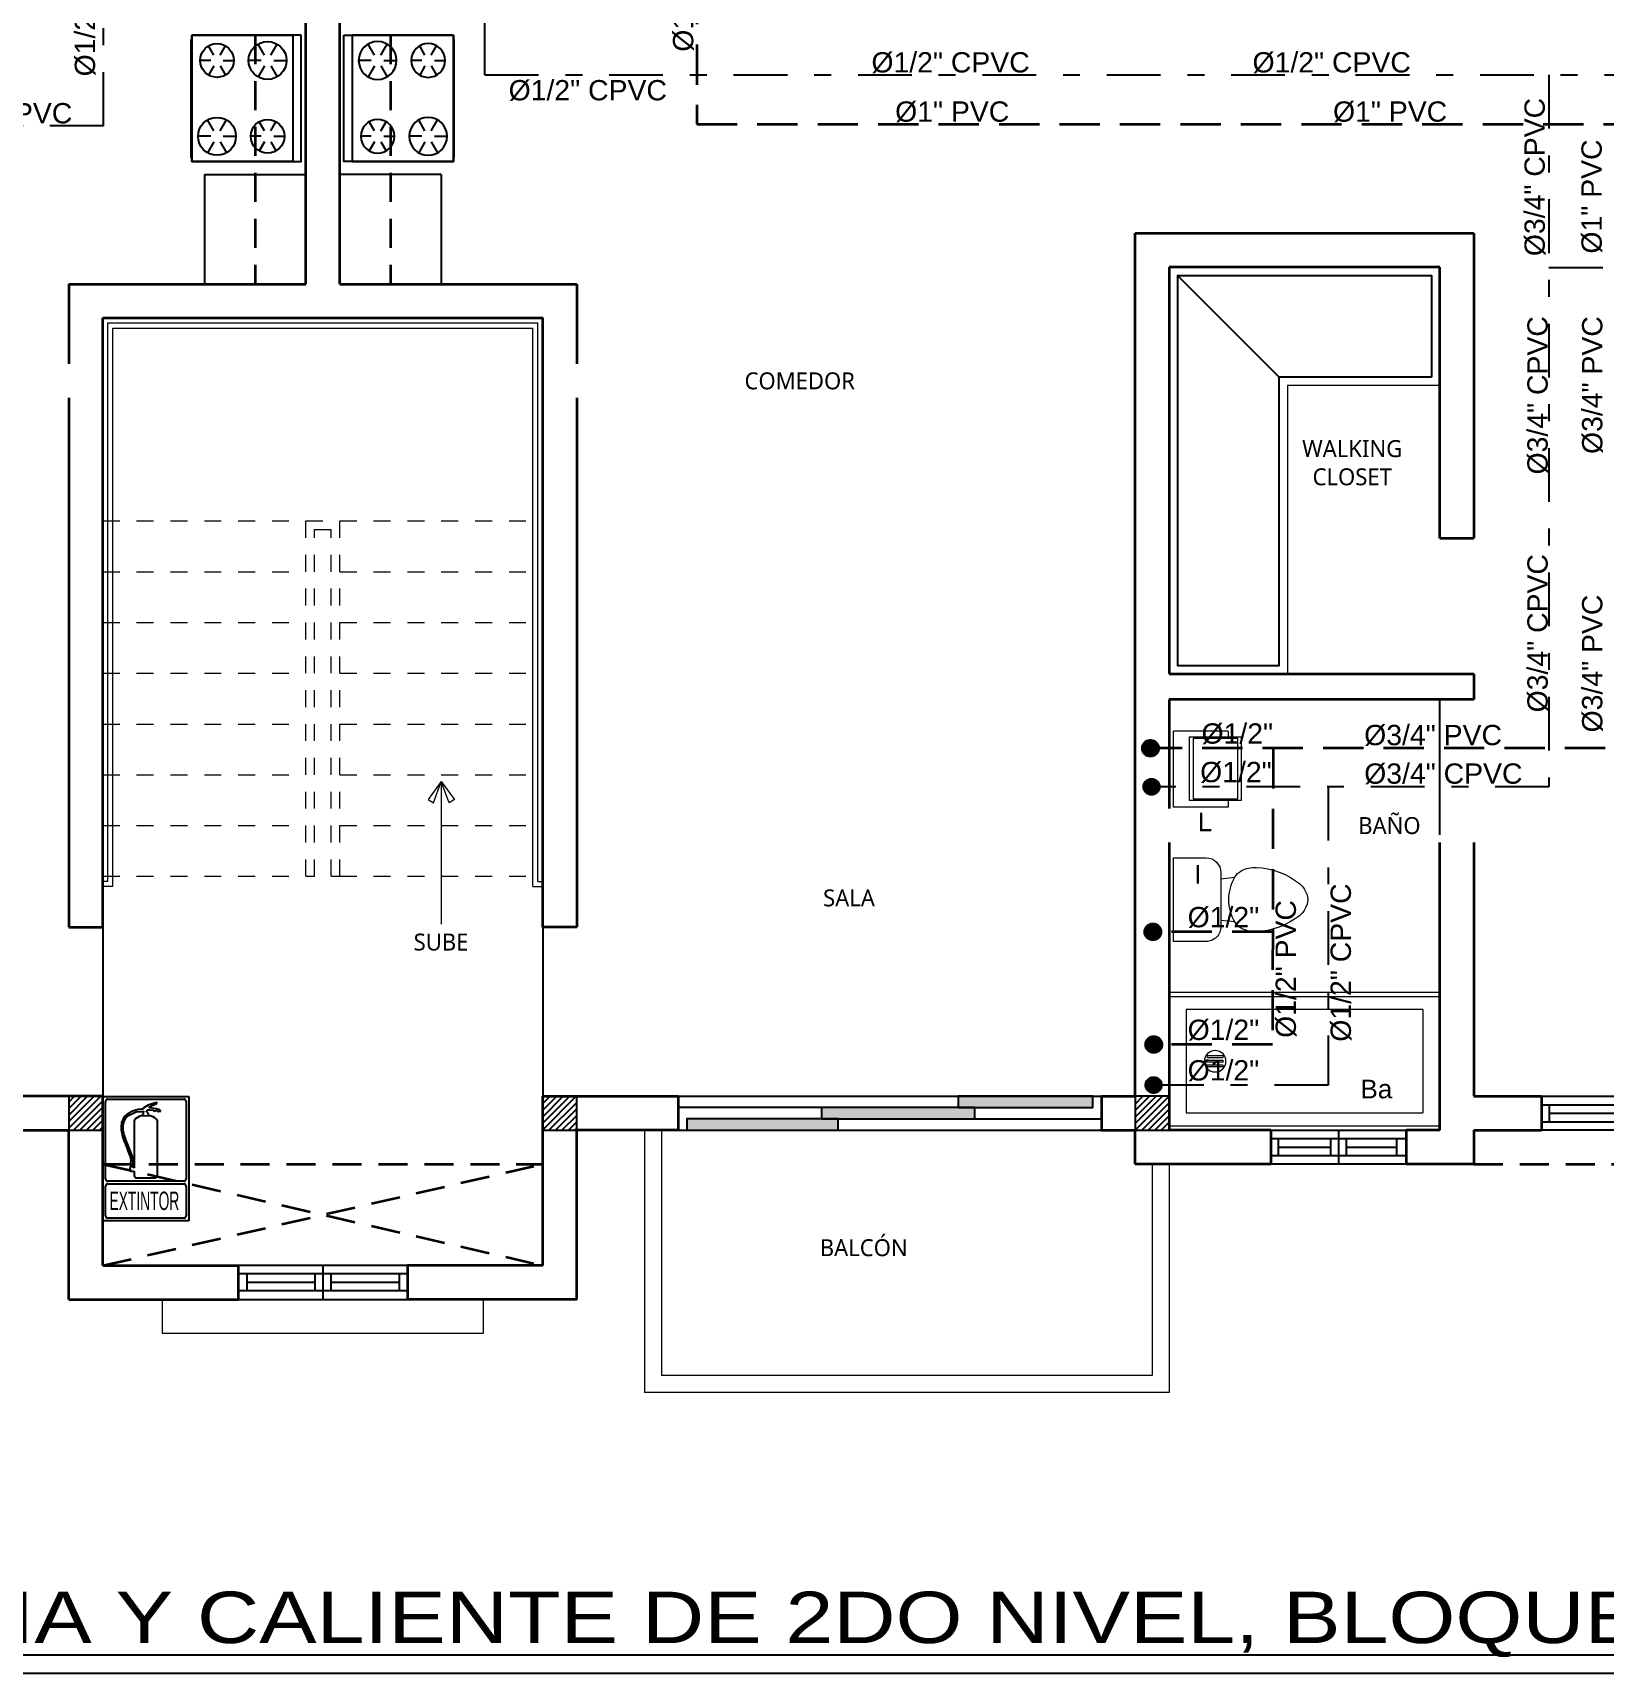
# Model space of a CAD drawing. Header units: feet. Extents: x 1019 to 2236, y -546 to 122.
# Drawn here: x 1095.23 to 1104.52, y -172.89 to -163.2 of the extents above; entities that cross this region are included whole.
import ezdxf

# ---------------------------------------------------------------- set-up
doc = ezdxf.new("R2010")
doc.units = ezdxf.units.FT
doc.header["$LTSCALE"] = 0.05
doc.header["$MEASUREMENT"] = 0
for name, pattern in [('DASHDOT', [25.4, 12.7, -6.35, 0, -6.35]), ('DASHED2', [0.375, 0.25, -0.125]), ('HIDDEN', [9.525, 6.35, -3.175])]:
    doc.linetypes.add(name, pattern=pattern)
for name, color, linetype, lineweight in [('A-WALL', 7, 'Continuous', 25), ('AGUA POTABLE', 5, 'HIDDEN', 35), ('closet', 8, 'Continuous', 5), ('COCINA', 8, 'Continuous', 25), ('escalera', 8, 'DASHED2', 0), ('FURN', 8, 'Continuous', 9), ('I-FURN', 8, 'Continuous', 0), ('P-SANR-FIXT', 8, 'Continuous', 9)]:
    doc.layers.add(name, color=color, linetype=linetype, lineweight=lineweight)
for name, color, linetype in [('AGUA_CALIENTE', 1, 'DASHDOT'), ('ANNDTOBJ', 2, 'Continuous'), ('columna', 9, 'Continuous'), ('MB3', 8, 'Continuous'), ('MUEBLES', 8, 'Continuous'), ('PERT-VENT', 8, 'Continuous'), ('PISO', 8, 'Continuous'), ('textos', 7, 'Continuous'), ('TEXXT', 2, 'Continuous'), ('TXT', 2, 'Continuous')]:
    doc.layers.add(name, color=color, linetype=linetype)
doc.styles.add('ads', font='trebuc.ttf', dxfattribs={"height": 0.14})
doc.styles.add('COMIN Simb Señalizacion', font='')
doc.styles.add('DAMIAN', font='arial.ttf', dxfattribs={"height": 0.12})
doc.styles.get('COMIN Simb Señalizacion').set_extended_font_data('Humanst521 BT')

# ---------------------------------------------------------------- blocks, each defined once
blk = doc.blocks.new('A$C285A50AC')
at = {"layer": 'MUEBLES'}
for p, q in [((0.0012, 0.6896, -0.889), (0, 0.0292, -0.889)), ((0.0012, 0.6896), (0.0011, 0.6388)), ((0.0011, 0.6388), (0.7631, 0.6374)), ((0.7632, 0.6882), (0.0012, 0.6896)), ((0.7632, 0.6882, -0.889), (0.0012, 0.6896, -0.889)), ((0.762, 0.0278, -0.889), (0.7632, 0.6882, -0.889)), ((0.7631, 0.6374), (0.7632, 0.6882)), ((0, 0.0292, -0.889), (0.762, 0.0278, -0.889))]:
    blk.add_line(p, q, dxfattribs=at)
at = {"layer": 'MUEBLES', "color": 8}
for p, q in [((0.1533, 0.5242, 0.0025), (0.1534, 0.6004, 0.0025)), ((0.1203, 0.5052, 0.0025), (0.0543, 0.5435, 0.0025)), ((0.1863, 0.5051, 0.0025), (0.2523, 0.5431, 0.0025)), ((0.5775, 0.5044, 0.0025), (0.5225, 0.5363, 0.0025)), ((0.6105, 0.5234, 0.0025), (0.6106, 0.5869, 0.0025)), ((0.6435, 0.5043, 0.0025), (0.6985, 0.5359, 0.0025)), ((0.1202, 0.4671, 0.0025), (0.0541, 0.4292, 0.0025)), ((0.1532, 0.448, 0.0025), (0.153, 0.3718, 0.0025)), ((0.1862, 0.467, 0.0025), (0.2521, 0.4288, 0.0025)), ((0.5774, 0.4663, 0.0025), (0.5223, 0.4347, 0.0025)), ((0.6104, 0.4472, 0.0025), (0.6102, 0.3837, 0.0025)), ((0.6434, 0.4662, 0.0025), (0.6983, 0.4343, 0.0025)), ((0.1197, 0.2004, 0.0025), (0.0648, 0.2323, 0.0025)), ((0.1527, 0.2194, 0.0025), (0.1529, 0.2829, 0.0025)), ((0.1857, 0.2003, 0.0025), (0.2408, 0.232, 0.0025)), ((0.5769, 0.1996, 0.0025), (0.511, 0.2378, 0.0025)), ((0.6099, 0.2186, 0.0025), (0.6101, 0.2948, 0.0025)), ((0.6429, 0.1995, 0.0025), (0.709, 0.2375, 0.0025)), ((0.1196, 0.1623, 0.0025), (0.0646, 0.1307, 0.0025)), ((0.1526, 0.1432, 0.0025), (0.1525, 0.0797, 0.0025)), ((0.1856, 0.1622, 0.0025), (0.2406, 0.1304, 0.0025)), ((0.5768, 0.1615, 0.0025), (0.5108, 0.1235, 0.0025)), ((0.6098, 0.1424, 0.0025), (0.6097, 0.0662, 0.0025)), ((0.6428, 0.1614, 0.0025), (0.7088, 0.1232, 0.0025))]:
    blk.add_line(p, q, dxfattribs=at)
at = {"layer": 'MUEBLES', "extrusion": (-0.001805, -0.999998, 0)}
for p, q in [((0.0635, 0.0265, -0.6223), (0.6985, 0.0254, -0.6223)), ((0.0635, 0.0265, -0.1016), (0.6985, 0.0254, -0.1016))]:
    blk.add_line(p, q, dxfattribs=at)
at = {"layer": 'MUEBLES'}
for centre, radius in [((0.1532, 0.4861, 0.0025), 0.1143), ((0.6104, 0.4853, 0.0025), 0.1016), ((0.1527, 0.1813, 0.0025), 0.1016), ((0.6099, 0.1805, 0.0025), 0.1143)]:
    blk.add_circle(centre, radius, dxfattribs=at)
at = {"layer": 'MUEBLES', "color": 8, "extrusion": (-0.001805, -0.999998, 0)}
for centre in [(0.0888, -0.0381, -0.0267), (0.2158, -0.0381, -0.0267), (0.3809, -0.0381, -0.0267), (0.546, -0.0381, -0.0267), (0.673, -0.0381, -0.0267)]:
    blk.add_circle(centre, 0.0254, dxfattribs=at)
at = {"layer": 'MUEBLES'}
for points in [[(0, 0.0292), (0.0011, 0.6388), (0.7631, 0.6374), (0.762, 0.0278)], [(0.0012, 0.6896, 0.254), (0.0011, 0.6388, 0.254), (0.7631, 0.6374, 0.254), (0.7632, 0.6882, 0.254)]]:
    blk.add_3dface(points, dxfattribs=at)
at = {"layer": 'MUEBLES', "color": 8}
for points in [[(0.0254, 0.0266, -0.0762), (0.0254, 0.0266, -0.5334), (0.7366, 0.0253, -0.5334), (0.7366, 0.0253, -0.0762)], [(0.0254, 0.0266, -0.5969), (0.0254, 0.0266, -0.8509), (0.7366, 0.0253, -0.8509), (0.7366, 0.0253, -0.5969)]]:
    blk.add_3dface(points, dxfattribs=at)
blk = doc.blocks.new('bath_sink_6127 - bath_sink_6127-V2-Nivel 1')
at = {"layer": 'I-FURN'}
for p, q in [((0.293, 0.297), (-0.127, 0.297)), ((-0.127, 0.297), (-0.127, -0.29)), ((0.293, 0.244), (0.293, 0.297)), ((0.395, 0.244), (-0.005, 0.244)), ((-0.005, 0.244), (-0.005, -0.245)), ((0.025, -0.234), (0.025, 0.233)), ((0.025, 0.233), (0.369, 0.233)), ((0.369, 0.233), (0.369, -0.234)), ((0.395, -0.245), (0.395, 0.244)), ((-0.005, -0.245), (0.395, -0.245)), ((0.369, -0.234), (0.025, -0.234)), ((0.293, -0.29), (0.293, -0.245)), ((0.293, -0.29), (-0.127, -0.29))]:
    blk.add_line(p, q, dxfattribs=at)
blk = doc.blocks.new('Toilet_-_Tank_-_3D_4840 - 17_ High_ Seat Not Visible-536545-Nivel 1')
at = {"layer": 'P-SANR-FIXT'}
for p, q in [((0.2476, 0.4889), (-0.2476, 0.4889)), ((-0.2476, 0.4889), (-0.2476, 0.2984)), ((0.2476, 0.2984), (0.2476, 0.4889)), ((-0.1587, 0.2096), (-0.1228, 0.2096)), ((-0.1228, 0.2096), (-0.1323, 0.127)), ((-0.1228, 0.2096), (0.1228, 0.2096)), ((0.1323, 0.127), (0.1228, 0.2096)), ((0.1228, 0.2096), (0.1588, 0.2096))]:
    blk.add_line(p, q, dxfattribs=at)
for centre, radius, start, end in [((-0.1587, 0.2984), 0.0889, 180, 270), ((0.1588, 0.2984), 0.0889, 270, 360), ((-0.0827, 0.0408), 0.0995, 119.89806, 151.05961), ((0.0005, -0.104), 0.2664, 90.10194, 119.89806), ((-0.0005, -0.104), 0.2664, 60.10194, 89.89806), ((0.0827, 0.0408), 0.0995, 28.94039, 60.10194), ((-0.0233, 0.0079), 0.1674, 151.05961, 182.70905), ((0.0233, 0.0079), 0.1674, 357.29095, 28.94039), ((0.2505, 0.0209), 0.4415, 182.70905, 218.50584), ((-0.2505, 0.0209), 0.4415, 321.49416, 357.29095), ((0.0113, -0.1694), 0.1359, 218.50584, 265.21903), ((-0.0113, -0.1694), 0.1359, 274.78097, 321.49416)]:
    blk.add_arc(centre, radius, start, end, dxfattribs=at)
blk = doc.blocks.new('A$C074D4DC8')
at = {"layer": 'FURN'}
blk.add_line((0.0418, 0.3424), (0.0418, -0.1979), dxfattribs=at)
for points in [[(0.0418, 0.3424), (-0.0084, 0.2735), (0.0117, 0.2615), (0.0418, 0.3424)], [(0.0418, 0.3424), (0.0919, 0.2735), (0.0719, 0.2615), (0.0418, 0.3424)]]:
    blk.add_lwpolyline(points, dxfattribs=at)
blk = doc.blocks.new('A$C45091238')
for points in [[(1.6527, 0.1333), (2.45, 0.1333), (2.45, 0.2), (1.6527, 0.2)], [(0.8455, 0.0667), (1.7527, 0.0667), (1.7527, 0.1333), (0.8455, 0.1333)], [(0.05, 0), (0.9455, 0), (0.9455, 0.0667), (0.05, 0.0667)]]:
    blk.add_hatch(color=256).paths.add_polyline_path(points)
at = {"layer": 'PERT-VENT', "extrusion": (-6.28888e-16, -1.94037e-15, -1)}
for points in [[(-1.6527, 0.1333), (-2.45, 0.1333), (-2.45, 0.2), (-1.6527, 0.2)], [(-0.8455, 0.0667), (-1.7527, 0.0667), (-1.7527, 0.1333), (-0.8455, 0.1333)], [(-0.05, 0), (-0.9455, 0), (-0.9455, 0.0667), (-0.05, 0.0667)]]:
    blk.add_lwpolyline(points, close=True, dxfattribs=at)
at = {"layer": 'PISO'}
for p, q in [((0, 0.2), (2.5, 0.2)), ((0, 0), (2.5, 0))]:
    blk.add_line(p, q, dxfattribs=at)
at = {"layer": 'PISO', "extrusion": (-6.28888e-16, -1.94037e-15, -1)}
for p, q in [((0.8955, 0.1333), (0, 0.1333)), ((1.7527, 0.0667), (2.5, 0.0667))]:
    blk.add_line(p, q, dxfattribs=at)
blk = doc.blocks.new('A$C74E0362C')
at = {"layer": 'PERT-VENT', "extrusion": (-2.36783e-12, 8.94772e-16, -1)}
for p, q in [((1, 0.2), (0, 0.2)), ((0.5, 0.2), (0.5, 0)), ((1, 0.15), (0, 0.15)), ((0.0538, 0.05), (0.0538, 0.15)), ((0.4533, 0.1), (0.0538, 0.1)), ((0.4533, 0.15), (0.4533, 0.05)), ((0.5467, 0.15), (0.5467, 0.05)), ((0.9533, 0.1), (0.5467, 0.1)), ((0.9533, 0.05), (0.9533, 0.15)), ((1, 0.05), (0, 0.05)), ((0, 0), (1, 0))]:
    blk.add_line(p, q, dxfattribs=at)
blk = doc.blocks.new('A$C24CF40E6')
at = {"layer": 'P-SANR-FIXT', "extrusion": (-2.36783e-12, 8.94772e-16, -1)}
for p, q in [((0, 0.8144), (1.6, 0.8144)), ((1.6, 0.789), (0, 0.789)), ((1.6, 0.8144), (1.6, 0.789)), ((1.6, 0.0254), (1.6, 0.789)), ((0.1016, 0.7128), (1.4984, 0.7128)), ((1.4984, 0.7128), (1.4984, 0.1016)), ((1.2834, 0.4389), (1.3726, 0.4389)), ((1.3726, 0.4301), (1.2834, 0.4301)), ((1.2834, 0.4116), (1.3726, 0.4116)), ((1.3726, 0.4028), (1.2834, 0.4028)), ((1.2834, 0.3843), (1.3726, 0.3843)), ((1.3726, 0.3755), (1.2834, 0.3755)), ((1.4984, 0.1016), (0.1016, 0.1016))]:
    blk.add_line(p, q, dxfattribs=at)
at = {"layer": 'P-SANR-FIXT', "extrusion": (2.36783e-12, 8.94772e-16, -1)}
for p, q in [((0, 0.8144), (0, 0.789)), ((0, 0.0254), (0, 0.789)), ((0.1016, 0.7128), (0.1016, 0.1016))]:
    blk.add_line(p, q, dxfattribs=at)
at = {"layer": 'P-SANR-FIXT', "extrusion": (-2.36783e-12, -8.94772e-16, -1)}
for p, q in [((1.6, 0.0254), (0, 0.0254)), ((0, 0), (1.6, 0)), ((1.6, 0), (1.6, 0.0254))]:
    blk.add_line(p, q, dxfattribs=at)
at = {"layer": 'P-SANR-FIXT', "extrusion": (2.36783e-12, -8.94772e-16, -1)}
blk.add_line((0, 0), (0, 0.0254), dxfattribs=at)
at = {"layer": 'P-SANR-FIXT', "extrusion": (-2.36783e-12, 8.94772e-16, -1)}
for centre, radius, start, end in [((-1.328, 0.4072), 0.0635, 0, 180), ((-1.328, 0.4072), 0.0635, 0, 180), ((-1.328, 0.4072), 0.0635, 180, 0), ((-1.328, 0.4072), 0.0635, 180, 0), ((-1.2834, 0.4345), 0.00444, 270, 90), ((-1.2834, 0.4072), 0.00444, 270, 90), ((-1.3726, 0.4345), 0.00444, 90, 270), ((-1.3726, 0.4072), 0.00444, 90, 270), ((-1.2834, 0.3799), 0.00444, 270, 90), ((-1.3726, 0.3799), 0.00444, 90, 270)]:
    blk.add_arc(centre, radius, start, end, dxfattribs=at)
blk = doc.blocks.new('A$C18ED6237')
at = {"layer": 'PERT-VENT', "extrusion": (-2.36783e-12, 8.94772e-16, -1)}
for p, q in [((1.2, 0.2), (0, 0.2)), ((0.6, 0.2), (0.6, 0)), ((1.2, 0.15), (0, 0.15)), ((0.0538, 0.05), (0.0538, 0.15)), ((0.5533, 0.1), (0.0538, 0.1)), ((0.5533, 0.15), (0.5533, 0.05)), ((0.6467, 0.15), (0.6467, 0.05)), ((1.1533, 0.1), (0.6467, 0.1)), ((1.2, 0.05), (0, 0.05)), ((0, 0), (1.2, 0))]:
    blk.add_line(p, q, dxfattribs=at)
at = {"layer": 'PERT-VENT'}
blk.add_line((1.1533, 0.05), (1.1533, 0.15), dxfattribs=at)
blk = doc.blocks.new('A$C3F8C01F5')
at = {"layer": 'ANNDTOBJ'}
for p, q in [((0, 0.223), (0.1543, 0.223)), ((0, 0), (0, 0.223)), ((0.0049, 0.0751), (0.0049, 0.2139)), ((0.0091, 0.2181), (0.1451, 0.2181)), ((0.081, 0.207), (0.0724, 0.2016)), ((0.0901, 0.2103), (0.081, 0.207)), ((0.0835, 0.2042), (0.0949, 0.2096)), ((0.0967, 0.2119), (0.0901, 0.2103)), ((0.0949, 0.2096), (0.0974, 0.2103)), ((0.0974, 0.2103), (0.0967, 0.2119)), ((0.1493, 0.2139), (0.1493, 0.0751)), ((0.1543, 0.223), (0.1543, 0)), ((0.0345, 0.1794), (0.0336, 0.176)), ((0.0369, 0.1838), (0.0345, 0.1794)), ((0.04, 0.1881), (0.0369, 0.1838)), ((0.037, 0.1744), (0.0389, 0.1796)), ((0.0389, 0.1796), (0.0421, 0.185)), ((0.0432, 0.1906), (0.04, 0.1881)), ((0.0421, 0.185), (0.0475, 0.1892)), ((0.0476, 0.1934), (0.0432, 0.1906)), ((0.0475, 0.1892), (0.0533, 0.1923)), ((0.052, 0.1957), (0.0476, 0.1934)), ((0.0576, 0.1978), (0.052, 0.1957)), ((0.0533, 0.1923), (0.06, 0.195)), ((0.0563, 0.1793), (0.0563, 0.0952)), ((0.0636, 0.1996), (0.0576, 0.1978)), ((0.06, 0.195), (0.0641, 0.1961)), ((0.0689, 0.1999), (0.0636, 0.1996)), ((0.0641, 0.1961), (0.0737, 0.1961)), ((0.0724, 0.1999), (0.0689, 0.1999)), ((0.0721, 0.1913), (0.0697, 0.1882)), ((0.0697, 0.1882), (0.0832, 0.1885)), ((0.0728, 0.1953), (0.0721, 0.1945)), ((0.0721, 0.1945), (0.0721, 0.1913)), ((0.0724, 0.2016), (0.0724, 0.1999)), ((0.0737, 0.1953), (0.0728, 0.1953)), ((0.0737, 0.1961), (0.0737, 0.1953)), ((0.0785, 0.1965), (0.0793, 0.1968)), ((0.0785, 0.1955), (0.0785, 0.1965)), ((0.0804, 0.1945), (0.0785, 0.1955)), ((0.0793, 0.1984), (0.0803, 0.1987)), ((0.0793, 0.1968), (0.0793, 0.1984)), ((0.0803, 0.1987), (0.0855, 0.1988)), ((0.0811, 0.1912), (0.0804, 0.1945)), ((0.0832, 0.1885), (0.0811, 0.1912)), ((0.0829, 0.2022), (0.0835, 0.2042)), ((0.0857, 0.2022), (0.0829, 0.2022)), ((0.0855, 0.1988), (0.0907, 0.1983)), ((0.091, 0.2015), (0.0857, 0.2022)), ((0.0907, 0.1983), (0.091, 0.1973)), ((0.0959, 0.2006), (0.091, 0.2015)), ((0.091, 0.1973), (0.0925, 0.1965)), ((0.0925, 0.1965), (0.0949, 0.1976)), ((0.0949, 0.1976), (0.0967, 0.1977)), ((0.1018, 0.1988), (0.0959, 0.2006)), ((0.0967, 0.1977), (0.0981, 0.1967)), ((0.0978, 0.0811), (0.0978, 0.1793)), ((0.0981, 0.1967), (0.0991, 0.1959)), ((0.0991, 0.1959), (0.1038, 0.1966)), ((0.1033, 0.1975), (0.1018, 0.1988)), ((0.1038, 0.1966), (0.1033, 0.1975)), ((0.0336, 0.176), (0.0328, 0.1691)), ((0.0328, 0.1691), (0.0329, 0.1629)), ((0.0329, 0.1629), (0.0339, 0.1574)), ((0.0339, 0.1574), (0.0353, 0.151)), ((0.0353, 0.151), (0.0374, 0.1455)), ((0.0364, 0.1694), (0.037, 0.1744)), ((0.0367, 0.1619), (0.0364, 0.1694)), ((0.0383, 0.1544), (0.0367, 0.1619)), ((0.042, 0.1439), (0.0383, 0.1544)), ((0.0374, 0.1455), (0.0412, 0.1353)), ((0.0412, 0.1353), (0.0469, 0.1207)), ((0.0468, 0.1321), (0.042, 0.1439)), ((0.0504, 0.1233), (0.0468, 0.1321)), ((0.0469, 0.1207), (0.0488, 0.1154)), ((0.0529, 0.1164), (0.0504, 0.1233)), ((0.0504, 0.0962), (0.0486, 0.0953)), ((0.0486, 0.0953), (0.0486, 0.09)), ((0.0486, 0.09), (0.0496, 0.0892)), ((0.0488, 0.1154), (0.0502, 0.108)), ((0.0502, 0.1063), (0.0496, 0.1058)), ((0.0496, 0.1058), (0.0496, 0.0996)), ((0.0496, 0.0996), (0.0504, 0.0989)), ((0.0496, 0.0892), (0.0563, 0.0892)), ((0.0502, 0.108), (0.0502, 0.1063)), ((0.0504, 0.0989), (0.0504, 0.0962)), ((0.0539, 0.1108), (0.0529, 0.1164)), ((0.0541, 0.1063), (0.0539, 0.1108)), ((0.0546, 0.1058), (0.0541, 0.1063)), ((0.0541, 0.0991), (0.0546, 0.0996)), ((0.0541, 0.0967), (0.0541, 0.0991)), ((0.055, 0.0952), (0.0541, 0.0967)), ((0.0546, 0.0996), (0.0546, 0.1058)), ((0.0563, 0.0952), (0.055, 0.0952)), ((0.0563, 0.0892), (0.0563, 0.0811)), ((0.0049, 0.0091), (0.0049, 0.0619)), ((0.1451, 0.0709), (0.0091, 0.0709)), ((0.0091, 0.0661), (0.1451, 0.0661)), ((0.0605, 0.0769), (0.0936, 0.0769)), ((0.1493, 0.0619), (0.1493, 0.0091)), ((0.1543, 0), (0, 0)), ((0.1451, 0.0049), (0.0091, 0.0049))]:
    blk.add_line(p, q, dxfattribs=at)
at = {"layer": 'ANNDTOBJ', "linetype": 'Continuous', "ltscale": 5}
blk.add_line((0.117, 0), (0, 0), dxfattribs=at)
at = {"layer": 'ANNDTOBJ'}
for centre, radius, start, end in [((0.0091, 0.2139), 0.0042, 90, 180), ((0.1451, 0.2139), 0.0042, 0, 90), ((0.06, 0.1793), 0.00374, 129.008, 180), ((0.077, 0.1583), 0.0308, 103.7582, 129.008), ((0.077, 0.1583), 0.0308, 50.992, 78.4551), ((0.094, 0.1793), 0.00374, 0, 50.992), ((0.0091, 0.0751), 0.0042, 180, 270), ((0.0091, 0.0619), 0.0042, 90, 180), ((0.0605, 0.0811), 0.0042, 180, 270), ((0.0936, 0.0811), 0.0042, 270, 0), ((0.1451, 0.0751), 0.0042, 270, 0), ((0.1451, 0.0619), 0.0042, 0, 90), ((0.0091, 0.0091), 0.0042, 180, 270), ((0.1451, 0.0091), 0.0042, 270, 0)]:
    blk.add_arc(centre, radius, start, end, dxfattribs=at)
at = {"layer": 'ANNDTOBJ', "style": 'COMIN Simb Señalizacion', "width": 0.56}
blk.add_text('EXTINTOR', height=0.03299, dxfattribs=at).set_placement((0.0121, 0.0194))
blk = doc.blocks.new('A$C012446DC')
at = {"layer": 'PISO'}
h = blk.add_hatch(dxfattribs=at)
h.set_pattern_fill('ANSI31', color=256, scale=0.008571, angle=180)
h.set_pattern_definition([(225, (206536.064322, 1154820.960068), (0.0192434059784, -0.0192434059784), [])])
h.paths.add_polyline_path([(0, 0), (0.2, 0), (0.2, 0.2), (0, 0.2)])
at = {"layer": 'columna'}
blk.add_lwpolyline([(0.2, 0.2), (0, 0.2), (0, 0), (0.2, 0)], close=True, dxfattribs=at)
blk = doc.blocks.new('A$C791B5281')
for p in [(3.5, 0, 1.2387), (6.3, 0, 1.2387), (9.8, 0, 1.2387)]:
    blk.add_blockref('A$C012446DC', p)

msp = doc.modelspace()

# ---------------------------------------------------------------- hatches: boundary and pattern name
at = {"layer": 'AGUA POTABLE', "ltscale": 3}
h = msp.add_hatch(color=256, dxfattribs=at)
h.dxf.hatch_style = 1
edge = h.paths.add_edge_path()
edge.add_arc((1101.8357, -167.425), 0.0477, 180, 540, ccw=False)
h = msp.add_hatch(color=256, dxfattribs=at)
h.dxf.hatch_style = 1
edge = h.paths.add_edge_path()
edge.add_arc((1101.8501, -168.5101), 0.0477, 180, 540, ccw=False)
h = msp.add_hatch(color=256, dxfattribs=at)
h.dxf.hatch_style = 1
edge = h.paths.add_edge_path()
edge.add_arc((1101.8551, -169.1759), 0.0477, 180, 540, ccw=False)
at = {"layer": 'AGUA_CALIENTE', "ltscale": 0.5}
h = msp.add_hatch(color=256, dxfattribs=at)
h.dxf.hatch_style = 1
edge = h.paths.add_edge_path()
edge.add_arc((1101.842, -167.6527), 0.0477, 180, 540, ccw=False)
h = msp.add_hatch(color=256, dxfattribs=at)
h.dxf.hatch_style = 1
edge = h.paths.add_edge_path()
edge.add_arc((1101.8543, -169.4155), 0.0477, 180, 540, ccw=False)

# ---------------------------------------------------------------- linework, layer by layer
at = {"layer": 'A-WALL', "lineweight": 35, "extrusion": (-2.36783e-12, 8.94772e-16, -1)}
for p, q in [((1096.8461, -164.6819), (1096.8461, -161.2819)), ((1097.0461, -164.6819), (1097.0461, -161.2819)), ((1095.4461, -164.6819), (1095.4461, -168.4819)), ((1095.4461, -164.6819), (1096.8461, -164.6819)), ((1097.0461, -164.6819), (1098.4461, -164.6819)), ((1098.4461, -164.6819), (1098.4461, -168.4819)), ((1095.6461, -168.4819), (1095.6461, -164.8819)), ((1095.6461, -164.8819), (1098.2461, -164.8819)), ((1098.2461, -168.4819), (1098.2461, -164.8819)), ((1095.4461, -168.4819), (1095.6461, -168.4819)), ((1095.6461, -169.4819), (1094.8461, -169.4819)), ((1095.6461, -170.4819), (1095.6461, -169.4819)), ((1098.2461, -170.4819), (1098.2461, -169.4819)), ((1094.8461, -169.6819), (1095.4461, -169.6819)), ((1095.4461, -170.6819), (1095.4461, -169.6819)), ((1098.4461, -170.6819), (1098.4461, -169.6819)), ((1095.6461, -170.4819), (1096.4461, -170.4819)), ((1096.4461, -170.4819), (1096.4461, -170.6819)), ((1098.2461, -170.4819), (1097.4461, -170.4819)), ((1097.4461, -170.4819), (1097.4461, -170.6819)), ((1095.4461, -170.6819), (1096.4461, -170.6819)), ((1098.4461, -170.6819), (1097.4461, -170.6819))]:
    msp.add_line(p, q, dxfattribs=at)
at = {"layer": 'A-WALL', "lineweight": 35, "extrusion": (-2.36659e-12, 8.94772e-16, -1)}
for p, q in [((1101.7461, -169.4819), (1101.7461, -164.3819)), ((1101.7461, -164.3819), (1103.7461, -164.3819)), ((1103.7461, -164.3819), (1103.7461, -166.1832)), ((1101.9461, -164.5819), (1101.9461, -166.9861)), ((1103.5461, -164.5819), (1101.9461, -164.5819)), ((1103.5461, -166.1832), (1103.5461, -164.5819)), ((1103.5461, -166.1832), (1103.7461, -166.1832)), ((1101.9461, -166.9861), (1103.7461, -166.9861)), ((1103.7461, -166.9861), (1103.7461, -167.1361)), ((1101.9461, -167.1361), (1101.9461, -169.6819)), ((1103.7461, -167.1361), (1101.9461, -167.1361)), ((1103.5461, -169.6819), (1103.5461, -167.9361)), ((1103.5461, -167.9361), (1103.7461, -167.9361)), ((1103.7461, -167.9361), (1103.7461, -169.4819)), ((1098.2461, -169.4819), (1099.0461, -169.4819)), ((1099.0461, -169.4819), (1099.0461, -169.6819)), ((1099.0461, -169.4819), (1099.0461, -169.6819)), ((1101.5461, -169.4819), (1101.7461, -169.4819)), ((1103.7461, -169.4819), (1104.1461, -169.4819)), ((1104.1461, -169.4819), (1104.1461, -169.6819)), ((1104.1461, -169.4819), (1104.1461, -169.6819)), ((1099.0461, -169.6819), (1098.4461, -169.6819)), ((1101.5461, -169.6819), (1101.7461, -169.6819)), ((1101.7461, -169.8819), (1101.7461, -169.6819)), ((1102.5461, -169.6819), (1101.9461, -169.6819)), ((1103.5461, -169.6819), (1103.3461, -169.6819)), ((1103.7461, -169.6819), (1103.7461, -169.8819)), ((1103.7461, -169.6819), (1104.1461, -169.6819)), ((1102.5461, -169.8819), (1101.7461, -169.8819)), ((1103.7461, -169.8819), (1103.3461, -169.8819))]:
    msp.add_line(p, q, dxfattribs=at)
at = {"layer": 'A-WALL', "lineweight": 35}
for p, q in [((1098.4461, -168.4819), (1098.2461, -168.4819)), ((1101.5461, -169.4819), (1101.5461, -169.6819)), ((1102.5461, -169.6819), (1102.5461, -169.8819)), ((1103.3461, -169.6819), (1103.3461, -169.8819))]:
    msp.add_line(p, q, dxfattribs=at)
at = {"layer": 'AGUA POTABLE', "ltscale": 0.75}
for p, q in [((1099.1554, -160.051), (1099.1554, -163.7374)), ((1099.1554, -163.7374), (1107.7614, -163.7374)), ((1104.5227, -167.425), (1101.8357, -167.425)), ((1102.5564, -168.5101), (1101.8501, -168.5101)), ((1102.5564, -169.1759), (1101.8551, -169.1759))]:
    msp.add_line(p, q, dxfattribs=at)
at = {"layer": 'AGUA POTABLE', "ltscale": 3}
for centre in [(1101.8357, -167.425), (1101.8501, -168.5101), (1101.8551, -169.1759)]:
    msp.add_circle(centre, 0.0477, dxfattribs=at)
at = {"layer": 'AGUA_CALIENTE', "ltscale": 0.5}
for p, q in [((1095.6512, -163.7468), (1095.6512, -161.2319)), ((1097.9031, -163.446), (1097.9031, -161.2319)), ((1097.9031, -163.446), (1107.7536, -163.446)), ((1104.1904, -163.446), (1104.1904, -167.6527)), ((1095.6512, -163.7468), (1086.1385, -163.7468)), ((1104.1904, -164.584), (1105.166, -164.584)), ((1104.1904, -167.6527), (1101.842, -167.6527)), ((1102.8855, -169.4155), (1101.8543, -169.4155))]:
    msp.add_line(p, q, dxfattribs=at)
for centre in [(1101.842, -167.6527), (1101.8543, -169.4155)]:
    msp.add_circle(centre, 0.0477, dxfattribs=at)
at = {"layer": 'closet'}
for p, q in [((1095.6761, -168.2119), (1095.6761, -164.9119)), ((1095.6761, -164.9119), (1098.2161, -164.9119)), ((1095.7061, -168.2419), (1095.7061, -164.9419)), ((1095.7061, -164.9419), (1098.1861, -164.9419)), ((1098.1861, -168.2419), (1098.1861, -164.9419)), ((1098.2161, -168.2119), (1098.2161, -164.9119)), ((1095.6761, -168.2119), (1095.6461, -168.2119)), ((1095.7061, -168.2419), (1095.6461, -168.2419)), ((1098.1861, -168.2419), (1098.2461, -168.2419)), ((1098.2161, -168.2119), (1098.2461, -168.2119))]:
    msp.add_line(p, q, dxfattribs=at)
at = {"layer": 'closet', "extrusion": (-2.36659e-12, 8.94772e-16, -1)}
for p, q in [((1102.6461, -165.2819), (1102.6461, -166.9861)), ((1103.5461, -165.2819), (1102.6461, -165.2819))]:
    msp.add_line(p, q, dxfattribs=at)
at = {"layer": 'closet', "extrusion": (2.36783e-12, 8.94772e-16, -1)}
for p, q in [((1102.6461, -165.2819), (1102.6461, -166.9861)), ((1103.5461, -165.2819), (1102.6461, -165.2819))]:
    msp.add_line(p, q, dxfattribs=at)
at = {"layer": 'COCINA', "extrusion": (-2.36783e-12, 8.94772e-16, -1)}
for q in [(1096.8461, -164.0347), (1096.2461, -164.6819)]:
    msp.add_line((1096.2461, -164.0347), q, dxfattribs=at)
at = {"layer": 'COCINA', "extrusion": (-2.36659e-12, 8.94772e-16, -1)}
for p, q in [((1097.6461, -164.0347), (1097.0434, -164.0347)), ((1097.0447, -164.0334), (1097.6447, -164.0347)), ((1097.6461, -164.0347), (1097.6461, -164.6819))]:
    msp.add_line(p, q, dxfattribs=at)
at = {"layer": 'escalera'}
for p, q in [((1095.6461, -166.0819), (1096.8461, -166.0819)), ((1096.8461, -168.1819), (1096.8461, -166.0819)), ((1096.8461, -166.0819), (1097.0461, -166.0819)), ((1096.8961, -168.1819), (1096.8961, -166.1319)), ((1096.8961, -166.1319), (1096.9961, -166.1319)), ((1096.9961, -168.1819), (1096.9961, -166.1319)), ((1097.0461, -166.0819), (1098.2461, -166.0819)), ((1097.0461, -168.1819), (1097.0461, -166.0819)), ((1095.6461, -166.3819), (1096.8461, -166.3819)), ((1097.0461, -166.3819), (1098.2461, -166.3819)), ((1095.6461, -166.6819), (1096.8461, -166.6819)), ((1097.0461, -166.6819), (1098.2461, -166.6819)), ((1095.6461, -166.9819), (1096.8461, -166.9819)), ((1097.0461, -166.9819), (1098.2461, -166.9819)), ((1095.6461, -167.2819), (1096.8461, -167.2819)), ((1097.0461, -167.2819), (1098.2461, -167.2819)), ((1095.6461, -167.5819), (1096.8461, -167.5819)), ((1097.0461, -167.5819), (1098.2461, -167.5819)), ((1095.6461, -167.8819), (1096.8461, -167.8819)), ((1097.0461, -167.8819), (1098.2461, -167.8819)), ((1095.6461, -168.1819), (1096.8461, -168.1819)), ((1096.8461, -168.1819), (1096.8961, -168.1819)), ((1096.9961, -168.1819), (1097.0461, -168.1819)), ((1097.0461, -168.1819), (1098.2461, -168.1819))]:
    msp.add_line(p, q, dxfattribs=at)
at = {"layer": 'MB3', "linetype": 'HIDDEN', "lineweight": 35, "ltscale": 0.54, "extrusion": (-2.36783e-12, 8.94772e-16, -1)}
msp.add_line((1096.5461, -161.5819), (1096.5461, -164.6819), dxfattribs=at)
at = {"layer": 'MB3', "linetype": 'HIDDEN', "lineweight": 35, "ltscale": 0.54, "extrusion": (-2.36659e-12, 8.94772e-16, -1)}
msp.add_line((1097.3461, -161.5819), (1097.3461, -164.6819), dxfattribs=at)
at = {"layer": 'MB3', "linetype": 'HIDDEN', "lineweight": 35, "ltscale": 0.54}
for p, q in [((1095.6461, -169.8819), (1098.2461, -169.8819)), ((1095.6461, -170.4819), (1098.2461, -169.8819)), ((1095.6461, -169.8819), (1098.2461, -170.4819)), ((1103.7461, -169.8819), (1108.0461, -169.8819))]:
    msp.add_line(p, q, dxfattribs=at)
at = {"layer": 'P-SANR-FIXT'}
for p, q in [((1098.8461, -169.6819), (1098.8461, -171.2319)), ((1098.9461, -169.6819), (1098.9461, -171.1319)), ((1101.8461, -169.8819), (1101.8461, -171.1319)), ((1101.9461, -169.8819), (1101.9461, -171.2319)), ((1101.8461, -171.1319), (1098.9461, -171.1319)), ((1101.9461, -171.2319), (1098.8461, -171.2319))]:
    msp.add_line(p, q, dxfattribs=at)
msp.add_lwpolyline([(1095.9961, -170.6819), (1095.9961, -170.8819), (1097.8961, -170.8819), (1097.8961, -170.6819)], dxfattribs=at)
at = {"layer": 'PERT-VENT', "extrusion": (2.36783e-12, 8.94772e-16, -1)}
for p, q in [((1102.5461, -169.6819), (1103.3461, -169.6819)), ((1102.5461, -169.7319), (1103.3461, -169.7319)), ((1102.8994, -169.7319), (1102.8994, -169.8319)), ((1102.9461, -169.6819), (1102.9461, -169.8819)), ((1102.9927, -169.7319), (1102.9927, -169.8319)), ((1103.2922, -169.8319), (1103.2922, -169.7319)), ((1102.5461, -169.8319), (1103.3461, -169.8319)), ((1102.5927, -169.7819), (1102.8994, -169.7819)), ((1102.9927, -169.7819), (1103.2922, -169.7819)), ((1103.3461, -169.8819), (1102.5461, -169.8819))]:
    msp.add_line(p, q, dxfattribs=at)
at = {"layer": 'PERT-VENT'}
msp.add_line((1102.5927, -169.8319), (1102.5927, -169.7319), dxfattribs=at)
at = {"layer": 'PISO'}
for p, q in [((1095.6461, -168.4819), (1095.6461, -169.4819)), ((1098.2461, -168.4819), (1098.2461, -169.4819))]:
    msp.add_line(p, q, dxfattribs=at)
for points in [[(1103.4961, -165.2319), (1102.5961, -165.2319), (1101.9961, -164.6319), (1103.4961, -164.6319)], [(1102.5961, -165.2319), (1101.9961, -164.6319), (1101.9961, -166.9361), (1102.5961, -166.9361)]]:
    msp.add_lwpolyline(points, close=True, dxfattribs=at)
at = {"layer": 'TEXXT', "color": 4}
msp.add_line((1086.7465, -172.7819), (1105.473, -172.7819), dxfattribs=at)
at = {"layer": 'TEXXT', "color": 3}
msp.add_line((1086.7465, -172.891), (1105.5967, -172.891), dxfattribs=at)

# ---------------------------------------------------------------- block references
at = {"extrusion": (-2.36783e-12, 8.94772e-16, -1), "xscale": -0.980000000000021, "yscale": 0.9799999999999898, "zscale": 0.9799999999999965, "rotation": 89.89658188472907}
msp.add_blockref('A$C285A50AC', (-1096.143, -163.2113, 0), dxfattribs=at)
at = {"extrusion": (-2.36659e-12, 8.94772e-16, -1), "xscale": 0.9799999999999661, "yscale": 0.9799999999999661, "zscale": 0.9799999999999661, "rotation": 270.1034181152693}
msp.add_blockref('A$C285A50AC', (-1097.7464, -163.2113, 0), dxfattribs=at)
at = {"xscale": -1}
for name, p in [('A$C24CF40E6', (1103.5461, -169.6819)), ('A$C18ED6237', (1105.3461, -169.6819))]:
    msp.add_blockref(name, p, dxfattribs=at)
msp.add_blockref('A$C74E0362C', (1096.4461, -170.6819))
at = {"layer": 'AGUA POTABLE', "ltscale": 3, "xscale": 3.3, "yscale": 3.3, "zscale": 3.3}
msp.add_blockref('A$C3F8C01F5', (1095.646, -170.218), dxfattribs=at)
at = {"layer": 'FURN', "xscale": 1.5625, "yscale": 1.5625, "zscale": 1.5625}
msp.add_blockref('A$C074D4DC8', (1097.5808, -168.1558), dxfattribs=at)
at = {"layer": 'I-FURN', "extrusion": (-2.36659e-12, 8.94772e-16, -1), "xscale": 0.766135555857522, "yscale": 0.766135555857522, "zscale": 0.766135555857522, "rotation": 180}
msp.add_blockref('bath_sink_6127 - bath_sink_6127-V2-Nivel 1', (-1102.0697, -167.5459, 0), dxfattribs=at)
at = {"layer": 'P-SANR-FIXT', "extrusion": (-2.36659e-12, 8.94772e-16, -1), "rotation": 269.9999999999968}
msp.add_blockref('Toilet_-_Tank_-_3D_4840 - 17_ High_ Seat Not Visible-536545-Nivel 1', (-1102.4615, -168.3194, 0), dxfattribs=at)
at = {"layer": 'PISO'}
msp.add_blockref('A$C45091238', (1099.0461, -169.6819), dxfattribs=at)

# ---------------------------------------------------------------- texts
at = {"layer": 'textos', "color": 7, "style": 'DAMIAN', "width": 1.2}
msp.add_text('PLANTA DISTRIBUCION  AGUA FRIA Y CALIENTE DE 2DO NIVEL, BLOQUE B', height=0.303465, dxfattribs=at).set_placement((1086.791, -172.7129))
at = {"layer": 'TEXXT', "char_height": 0.12, "width": 2.904, "rotation": 90, "style": 'DAMIAN'}
for s, insert, attachment_point in [('\\A1;{\\fArial|b0|i0|c238|p34;%%C}1/2{\\fArial|b0|i0|c238|p34;"} CPVC', (1095.4805, -162.5193), 3), ('\\A1;{\\fArial|b0|i0|c238|p34;%%C}1{\\fArial|b0|i0|c238|p34;"} PVC', (1099.1394, -162.6344), 9), ('\\A1;{\\fArial|b0|i0|c238|p34;%%C}3/4{\\fArial|b0|i0|c238|p34;"} CPVC', (1104.1701, -163.5817), 9), ('\\A1;{\\fArial|b0|i0|c238|p34;%%C}1{\\fArial|b0|i0|c238|p34;"} PVC', (1104.5065, -163.8275), 9), ('\\A1;{\\fArial|b0|i0|c238|p34;%%C}3/4{\\fArial|b0|i0|c238|p34;"} CPVC', (1104.1871, -164.8718), 9), ('\\A1;{\\fArial|b0|i0|c238|p34;%%C}3/4{\\fArial|b0|i0|c238|p34;"} PVC', (1104.5102, -164.8718), 9), ('\\A1;{\\fArial|b0|i0|c238|p34;%%C}3/4{\\fArial|b0|i0|c238|p34;"} CPVC', (1104.1871, -166.2777), 9), ('\\A1;{\\fArial|b0|i0|c238|p34;%%C}3/4{\\fArial|b0|i0|c238|p34;"} PVC', (1104.5102, -166.5172), 9), ('\\A1;{\\fArial|b0|i0|c238|p34;%%C}1/2{\\fArial|b0|i0|c238|p34;"} CPVC', (1103.0247, -168.2239), 9), ('\\A1;{\\fArial|b0|i0|c238|p34;%%C}1/2{\\fArial|b0|i0|c238|p34;"} PVC', (1102.6997, -168.3223), 9)]:
    msp.add_mtext(s, dxfattribs=dict(at, insert=insert, attachment_point=attachment_point))
at = {"layer": 'TEXXT', "width": 2.904, "style": 'DAMIAN'}
for s, insert, char_height, attachment_point in [('\\A1;{\\fArial|b0|i0|c238|p34;%%C}1/2{\\fArial|b0|i0|c238|p34;"} CPVC', (1100.1873, -163.3115), 0.12, 1), ('\\A1;{\\fArial|b0|i0|c238|p34;%%C}1/2{\\fArial|b0|i0|c238|p34;"} CPVC', (1102.439, -163.3115), 0.12, 1), ('\\A1;{\\fArial|b0|i0|c238|p34;%%C}1/2{\\fArial|b0|i0|c238|p34;"} CPVC', (1098.0438, -163.4763), 0.12, 1), ('\\A1;{\\fArial|b0|i0|c238|p34;%%C}1/2{\\fArial|b0|i0|c238|p34;"} CPVC', (1095.4661, -163.6122), 0.12, 3), ('\\A1;{\\fArial|b0|i0|c238|p34;%%C}1{\\fArial|b0|i0|c238|p34;"} PVC', (1100.3273, -163.6025), 0.12, 1), ('\\A1;{\\fArial|b0|i0|c238|p34;%%C}1{\\fArial|b0|i0|c238|p34;"} PVC', (1102.9145, -163.6025), 0.12, 1), ('\\A1;{\\fArial|b0|i0|c238|p34;%%C}1/2{\\fArial|b0|i0|c238|p34;"}  ', (1102.5604, -167.2779), 0.12, 3), ('\\A1;{\\fArial|b0|i0|c238|p34;%%C}3/4{\\fArial|b0|i0|c238|p34;"} PVC', (1103.0986, -167.2869), 0.12, 1), ('\\A1;{\\fArial|b0|i0|c238|p34;%%C}1/2{\\fArial|b0|i0|c238|p34;"}  ', (1102.5523, -167.5055), 0.12, 3), ('\\A1;{\\fArial|b0|i0|c238|p34;%%C}3/4{\\fArial|b0|i0|c238|p34;"} CPVC', (1103.0986, -167.5147), 0.12, 1), (' I', (1102.1367, -168.1148), 0.11, 3), ('\\A1;{\\fArial|b0|i0|c238|p34;%%C}1/2{\\fArial|b0|i0|c238|p34;"}  ', (1102.4785, -168.3629), 0.12, 3), ('\\A1;{\\fArial|b0|i0|c238|p34;%%C}1/2{\\fArial|b0|i0|c238|p34;"}  ', (1102.4785, -169.0288), 0.12, 3), ('\\A1;{\\fArial|b0|i0|c238|p34;%%C}1/2{\\fArial|b0|i0|c238|p34;"}  ', (1102.4785, -169.2684), 0.12, 3), (' Ba', (1103.2646, -169.3837), 0.11, 3)]:
    msp.add_mtext(s, dxfattribs=dict(at, insert=insert, char_height=char_height, attachment_point=attachment_point))
at = {"layer": 'TXT', "char_height": 0.1, "attachment_point": 2, "style": 'ads'}
for s, insert, width in [('WALKING\\PCLOSET', (1103.0278, -165.6043), 2.838), ('SALA', (1100.0548, -168.2594), 2.838), ('SUBE', (1097.6447, -168.5202), 2.688), ('BALCÓN', (1100.1418, -170.3265), 2.838)]:
    msp.add_mtext(s, dxfattribs=dict(at, insert=insert, width=width))

# ---------------------------------------------------------------- next in the draw order: texts
at = {"layer": 'TXT', "char_height": 0.1, "width": 2.838, "attachment_point": 2, "style": 'ads', "bg_fill": 2}
for s, insert in [('COMEDOR', (1094.1283, -165.2039)), ('COMEDOR', (1099.7638, -165.2039)), ('BAÑO', (1103.2475, -167.8319))]:
    msp.add_mtext(s, dxfattribs=dict(at, insert=insert))

# ---------------------------------------------------------------- next in the draw order: linework, layer by layer
at = {"layer": 'AGUA POTABLE', "ltscale": 0.75}
msp.add_line((1102.5604, -167.425), (1102.5564, -169.1759), dxfattribs=at)
at = {"layer": 'AGUA_CALIENTE', "ltscale": 0.5}
msp.add_line((1102.8855, -167.6527), (1102.8855, -169.4155), dxfattribs=at)
at = {"layer": 'PISO'}
msp.add_line((1103.5461, -167.9361), (1103.5461, -167.1361), dxfattribs=at)

# ---------------------------------------------------------------- next in the draw order: block references
msp.add_blockref('A$C791B5281', (1091.9461, -169.6819, -1.2387))

# ---------------------------------------------------------------- next in the draw order: texts
at = {"layer": 'TEXXT', "insert": (1102.2012, -167.8053), "char_height": 0.11, "width": 2.904, "attachment_point": 3, "style": 'DAMIAN'}
msp.add_mtext(' L', dxfattribs=at)

doc.saveas('drawing.dxf')
